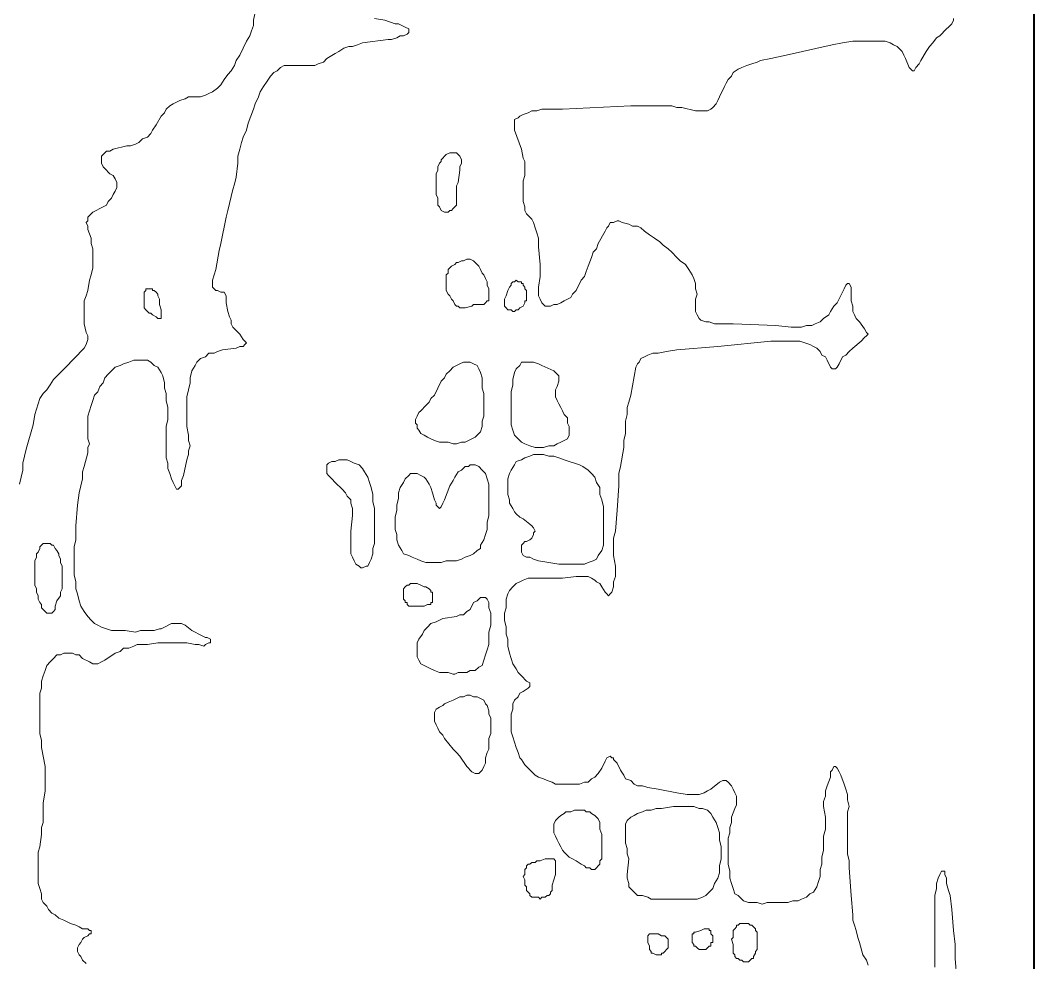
# Model space of a CAD drawing. Header units: millimetres. Extents: x -7 to 33, y -121 to 7.
# Drawn here: x 11.54 to 33.04, y -90.45 to -70.47 of the extents above; entities that cross this region are included whole.
import ezdxf

# ---------------------------------------------------------------- set-up
doc = ezdxf.new("R2010")
doc.units = ezdxf.units.MM
doc.header["$MEASUREMENT"] = 0
doc.layers.add('Layer 1', color=7, linetype='Continuous', lineweight=0)

msp = doc.modelspace()

# ---------------------------------------------------------------- linework, layer by layer
at = {"layer": 'Layer 1', "color": 240, "lineweight": 40, "true_color": 0xed1c24}
msp.add_lwpolyline([(33.043, 7.37), (33.043, -121.13), (-7.257, -121.13), (-7.257, 7.37)], dxfattribs=at)
at = {"layer": 'Layer 1', "color": 250, "lineweight": 9, "true_color": 0x231f20}
for points in [[(11.524, -80.305), (11.596, -80.009), (11.596, -79.861), (11.633, -79.713), (11.669, -79.565), (11.814, -79.048), (11.85, -78.826), (11.886, -78.715), (11.922, -78.604), (11.959, -78.493), (12.031, -78.382), (12.104, -78.308), (12.176, -78.197), (12.248, -78.086), (12.43, -77.901), (12.756, -77.569), (12.828, -77.495), (12.901, -77.421), (12.937, -77.347), (12.973, -77.236), (12.973, -77.162), (12.937, -77.088), (12.901, -76.903), (12.901, -76.792), (12.901, -76.681), (12.901, -76.57), (12.901, -76.422), (12.937, -76.312), (12.973, -76.201), (13.009, -75.979), (13.045, -75.868), (13.082, -75.72), (13.082, -75.609), (13.082, -75.535), (13.082, -75.424), (13.082, -75.313), (13.045, -75.202), (13.045, -75.091), (12.973, -74.906), (12.973, -74.833), (12.937, -74.759), (12.973, -74.722), (12.973, -74.648), (13.009, -74.611), (13.082, -74.537), (13.299, -74.426), (13.371, -74.389), (13.408, -74.315), (13.48, -74.241), (13.516, -74.167), (13.553, -74.093), (13.589, -74.019), (13.589, -73.982), (13.589, -73.908), (13.553, -73.834), (13.516, -73.76), (13.444, -73.723), (13.335, -73.612), (13.299, -73.575), (13.263, -73.501), (13.263, -73.464), (13.263, -73.39), (13.263, -73.354), (13.335, -73.28), (13.371, -73.243), (13.444, -73.243), (13.516, -73.206), (13.806, -73.132), (13.879, -73.132), (13.987, -73.095), (14.06, -73.058), (14.132, -72.984), (14.241, -72.947), (14.313, -72.873), (14.35, -72.799), (14.422, -72.688), (14.531, -72.503), (14.603, -72.429), (14.639, -72.355), (14.712, -72.281), (14.784, -72.244), (14.857, -72.207), (14.929, -72.17), (15.038, -72.133), (15.11, -72.096), (15.219, -72.096), (15.364, -72.096), (15.473, -72.059), (15.545, -72.022), (15.617, -71.985), (15.726, -71.911), (15.799, -71.838), (15.871, -71.727), (15.944, -71.616), (16.016, -71.542), (16.088, -71.431), (16.125, -71.32), (16.197, -71.209), (16.342, -70.913), (16.414, -70.802), (16.451, -70.691), (16.487, -70.58), (16.487, -70.469), (16.559, -70.137)], [(12.937, -90.473), (12.864, -90.399), (12.828, -90.325), (12.792, -90.288), (12.756, -90.214), (12.756, -90.14), (12.792, -90.066), (12.828, -90.029), (12.864, -89.955), (12.901, -89.918), (12.973, -89.881), (13.009, -89.845), (13.046, -89.845), (13.046, -89.808), (13.046, -89.771), (13.009, -89.771), (12.973, -89.734), (12.864, -89.734), (12.792, -89.697), (12.719, -89.66), (12.611, -89.623), (12.538, -89.586), (12.466, -89.549), (12.357, -89.512), (12.285, -89.438), (12.212, -89.401), (12.14, -89.327), (12.104, -89.253), (12.031, -89.179), (11.995, -89.105), (11.995, -88.994), (11.959, -88.883), (11.923, -88.772), (11.923, -88.661), (11.923, -88.513), (11.923, -88.365), (11.923, -88.255), (11.923, -88.107), (11.959, -87.996), (11.995, -87.737), (11.995, -87.589), (12.031, -87.478), (12.031, -87.071), (12.067, -86.813), (12.067, -86.665), (12.067, -86.554), (12.067, -86.406), (12.067, -86.295), (11.995, -85.888), (11.995, -85.74), (11.959, -85.592), (11.959, -85.481), (11.959, -85.334), (11.959, -85.186), (11.959, -85.038), (11.959, -84.89), (11.959, -84.742), (11.995, -84.631), (11.995, -84.483), (12.031, -84.372), (12.067, -84.261), (12.104, -84.15), (12.176, -84.076), (12.249, -84.002), (12.321, -83.928), (12.393, -83.928), (12.466, -83.891), (12.575, -83.891), (12.647, -83.891), (12.719, -83.928), (12.792, -83.928), (12.864, -84.002), (13.009, -84.076), (13.082, -84.113), (13.154, -84.113), (13.19, -84.113), (13.263, -84.076), (13.335, -84.039), (13.553, -83.891), (13.661, -83.855), (13.734, -83.781), (13.842, -83.781), (13.951, -83.744), (14.024, -83.707), (14.132, -83.707), (14.241, -83.707), (14.458, -83.67), (14.676, -83.67), (14.857, -83.67), (14.965, -83.67), (15.074, -83.67), (15.255, -83.707), (15.328, -83.707), (15.436, -83.744), (15.472, -83.707), (15.545, -83.67), (15.581, -83.67), (15.581, -83.633), (15.581, -83.596), (15.509, -83.559), (15.472, -83.559), (15.328, -83.485), (15.255, -83.448), (15.183, -83.411), (15.038, -83.3), (14.965, -83.263), (14.893, -83.263), (14.82, -83.263), (14.748, -83.263), (14.603, -83.337), (14.531, -83.374), (14.494, -83.374), (14.386, -83.411), (14.277, -83.411), (14.169, -83.411), (14.096, -83.411), (13.987, -83.448), (13.77, -83.411), (13.661, -83.411), (13.553, -83.411), (13.48, -83.411), (13.372, -83.374), (13.263, -83.337), (13.19, -83.3), (13.118, -83.263), (13.046, -83.189), (12.973, -83.115), (12.901, -83.004), (12.828, -82.893), (12.792, -82.782), (12.756, -82.634), (12.719, -82.523), (12.719, -82.375), (12.683, -82.228), (12.683, -82.08), (12.683, -81.932), (12.683, -81.784), (12.683, -81.636), (12.719, -81.488), (12.719, -81.192), (12.756, -80.749), (12.792, -80.49), (12.828, -80.342), (12.864, -80.194), (12.864, -80.046), (12.901, -79.935), (12.973, -79.639), (12.973, -79.528), (13.009, -79.454), (12.973, -79.344), (12.973, -79.122), (12.973, -79.011), (12.973, -78.863), (13.009, -78.752), (13.046, -78.641), (13.082, -78.53), (13.118, -78.419), (13.19, -78.345), (13.227, -78.234), (13.299, -78.16), (13.335, -78.049), (13.408, -77.975), (13.48, -77.901), (13.553, -77.828), (13.661, -77.791), (13.734, -77.754), (13.842, -77.717), (13.951, -77.68), (14.024, -77.68), (14.132, -77.68), (14.241, -77.68), (14.313, -77.717), (14.386, -77.791), (14.458, -77.828), (14.531, -77.938), (14.567, -78.012), (14.603, -78.16), (14.603, -78.271), (14.639, -78.382), (14.639, -78.53), (14.676, -78.678), (14.676, -78.826), (14.676, -78.937), (14.639, -79.085), (14.639, -79.344), (14.639, -79.491), (14.639, -79.602), (14.639, -79.75), (14.676, -79.861), (14.676, -79.972), (14.712, -80.083), (14.748, -80.194), (14.784, -80.268), (14.82, -80.342), (14.857, -80.416), (14.893, -80.416), (14.929, -80.379), (14.965, -80.342), (14.965, -80.231), (15.002, -80.12), (15.074, -79.787), (15.11, -79.676), (15.11, -79.602), (15.146, -79.491), (15.11, -79.38), (15.11, -79.27), (15.074, -79.085), (15.074, -78.974), (15.074, -78.863), (15.074, -78.715), (15.074, -78.567), (15.074, -78.456), (15.11, -78.308), (15.146, -78.16), (15.146, -78.049), (15.183, -77.901), (15.255, -77.791), (15.291, -77.717), (15.364, -77.643), (15.472, -77.606), (15.545, -77.532), (15.654, -77.532), (15.726, -77.495), (15.835, -77.458), (16.125, -77.421), (16.197, -77.384), (16.269, -77.384), (16.306, -77.347), (16.342, -77.31), (16.306, -77.273), (16.269, -77.236), (16.197, -77.125), (16.125, -77.051), (16.052, -76.977), (16.016, -76.903), (16.016, -76.829), (15.98, -76.755), (15.943, -76.644), (15.907, -76.459), (15.907, -76.348), (15.907, -76.312), (15.871, -76.238), (15.835, -76.238), (15.799, -76.238), (15.726, -76.201), (15.69, -76.201), (15.654, -76.164), (15.617, -76.127), (15.617, -76.053), (15.617, -75.979), (15.654, -75.868), (15.69, -75.757), (15.762, -75.35), (15.799, -75.202), (15.907, -74.648), (15.943, -74.5), (15.98, -74.352), (16.052, -74.056), (16.088, -73.945), (16.125, -73.797), (16.161, -73.501), (16.161, -73.354), (16.197, -73.206), (16.233, -73.058), (16.269, -72.947), (16.342, -72.799), (16.378, -72.651), (16.487, -72.355), (16.523, -72.244), (16.595, -72.096), (16.632, -71.985), (16.704, -71.874), (16.777, -71.764), (16.849, -71.653), (16.922, -71.579), (16.994, -71.542), (17.066, -71.468), (17.139, -71.431), (17.211, -71.431), (17.32, -71.431), (17.429, -71.431), (17.61, -71.431), (17.682, -71.431), (17.791, -71.431), (17.863, -71.394), (17.972, -71.357), (18.045, -71.283), (18.226, -71.172), (18.298, -71.135), (18.407, -71.061), (18.515, -71.024), (18.588, -71.024), (18.697, -70.987), (18.805, -70.95), (19.349, -70.876), (19.421, -70.876), (19.53, -70.839), (19.602, -70.802), (19.675, -70.802), (19.747, -70.765), (19.783, -70.728), (19.783, -70.691), (19.783, -70.654), (19.711, -70.617), (19.638, -70.58), (19.566, -70.543), (19.494, -70.543), (19.276, -70.469), (19.059, -70.432)], [(29.528, -90.51), (29.492, -90.399), (29.419, -90.288), (29.347, -90.029), (29.311, -89.918), (29.275, -89.771), (29.238, -89.66), (29.202, -89.549), (29.202, -89.438), (29.166, -89.031), (29.129, -88.439), (29.129, -88.292), (29.093, -88.144), (29.093, -87.996), (29.093, -87.848), (29.093, -87.7), (29.093, -87.552), (29.093, -87.256), (29.129, -87.145), (29.093, -86.997), (29.093, -86.886), (29.057, -86.776), (29.021, -86.665), (28.948, -86.48), (28.912, -86.406), (28.876, -86.332), (28.84, -86.295), (28.804, -86.295), (28.767, -86.369), (28.731, -86.406), (28.731, -86.517), (28.659, -86.702), (28.622, -86.813), (28.622, -86.923), (28.586, -87.034), (28.586, -87.145), (28.622, -87.367), (28.622, -87.515), (28.622, -87.626), (28.586, -87.774), (28.586, -87.922), (28.586, -88.07), (28.55, -88.218), (28.55, -88.365), (28.514, -88.476), (28.514, -88.624), (28.478, -88.735), (28.441, -88.846), (28.369, -88.957), (28.296, -88.994), (28.224, -89.068), (28.115, -89.105), (28.043, -89.142), (27.934, -89.142), (27.825, -89.179), (27.608, -89.179), (27.391, -89.179), (27.282, -89.216), (27.173, -89.179), (27.065, -89.179), (26.992, -89.179), (26.884, -89.142), (26.811, -89.068), (26.775, -89.031), (26.702, -88.994), (26.666, -88.883), (26.63, -88.772), (26.594, -88.661), (26.594, -88.513), (26.558, -88.365), (26.558, -88.255), (26.558, -88.107), (26.558, -87.959), (26.558, -87.811), (26.594, -87.7), (26.594, -87.589), (26.63, -87.478), (26.63, -87.367), (26.702, -87.182), (26.739, -87.108), (26.739, -87.034), (26.739, -86.923), (26.702, -86.849), (26.666, -86.776), (26.63, -86.702), (26.558, -86.628), (26.521, -86.591), (26.485, -86.591), (26.449, -86.591), (26.376, -86.628), (26.195, -86.776), (26.123, -86.813), (26.05, -86.849), (25.942, -86.886), (25.869, -86.886), (25.761, -86.886), (25.688, -86.886), (25.471, -86.849), (25.072, -86.776), (24.855, -86.739), (24.746, -86.702), (24.638, -86.702), (24.565, -86.665), (24.493, -86.591), (24.384, -86.554), (24.348, -86.48), (24.275, -86.369), (24.203, -86.221), (24.13, -86.147), (24.13, -86.11), (24.094, -86.11), (24.058, -86.073), (23.985, -86.11), (23.949, -86.184), (23.877, -86.332), (23.804, -86.443), (23.732, -86.517), (23.659, -86.554), (23.587, -86.628), (23.515, -86.628), (23.406, -86.665), (23.297, -86.665), (23.225, -86.665), (23.116, -86.665), (23.007, -86.665), (22.899, -86.665), (22.826, -86.628), (22.718, -86.591), (22.645, -86.554), (22.536, -86.517), (22.464, -86.48), (22.392, -86.406), (22.319, -86.332), (22.247, -86.258), (22.174, -86.147), (22.138, -86.11), (22.102, -85.999), (22.066, -85.888), (22.029, -85.777), (21.993, -85.666), (21.957, -85.555), (21.957, -85.407), (21.957, -85.297), (21.957, -85.186), (21.993, -85.075), (21.993, -84.964), (22.029, -84.89), (22.102, -84.816), (22.138, -84.742), (22.21, -84.705), (22.319, -84.631), (22.355, -84.594), (22.355, -84.557), (22.355, -84.52), (22.283, -84.483), (22.174, -84.372), (22.102, -84.298), (22.066, -84.224), (21.993, -84.113), (21.957, -84.002), (21.921, -83.891), (21.884, -83.744), (21.884, -83.596), (21.848, -83.485), (21.848, -83.337), (21.812, -83.189), (21.812, -83.041), (21.848, -82.93), (21.848, -82.819), (21.848, -82.745), (21.884, -82.634), (21.921, -82.56), (21.993, -82.486), (22.066, -82.412), (22.138, -82.375), (22.21, -82.339), (22.319, -82.302), (22.428, -82.302), (22.5, -82.302), (22.826, -82.302), (22.935, -82.302), (23.044, -82.302), (23.333, -82.265), (23.406, -82.265), (23.515, -82.265), (23.587, -82.265), (23.659, -82.302), (23.732, -82.339), (23.768, -82.375), (23.841, -82.412), (23.877, -82.486), (23.949, -82.597), (23.985, -82.634), (24.022, -82.671), (24.058, -82.634), (24.094, -82.597), (24.13, -82.486), (24.13, -82.375), (24.167, -82.265), (24.167, -82.154), (24.167, -82.043), (24.13, -81.821), (24.13, -81.71), (24.13, -81.599), (24.13, -81.451), (24.167, -81.303), (24.203, -80.859), (24.239, -80.342), (24.239, -80.194), (24.239, -80.083), (24.275, -79.935), (24.348, -79.528), (24.348, -79.38), (24.384, -79.233), (24.384, -78.974), (24.42, -78.826), (24.42, -78.678), (24.456, -78.567), (24.493, -78.419), (24.601, -77.828), (24.638, -77.754), (24.674, -77.717), (24.71, -77.643), (24.782, -77.606), (24.855, -77.569), (24.964, -77.532), (25.072, -77.532), (25.253, -77.495), (25.471, -77.458), (26.34, -77.384), (27.463, -77.273), (27.681, -77.273), (27.789, -77.273), (27.898, -77.273), (28.007, -77.273), (28.079, -77.273), (28.188, -77.31), (28.296, -77.347), (28.369, -77.384), (28.441, -77.421), (28.514, -77.495), (28.55, -77.569), (28.622, -77.606), (28.659, -77.68), (28.731, -77.828), (28.767, -77.864), (28.804, -77.864), (28.84, -77.864), (28.876, -77.828), (28.912, -77.754), (28.985, -77.606), (29.057, -77.569), (29.129, -77.495), (29.202, -77.421), (29.383, -77.273), (29.455, -77.199), (29.492, -77.162), (29.528, -77.125), (29.492, -77.088), (29.455, -77.014), (29.347, -76.866), (29.275, -76.792), (29.238, -76.718), (29.202, -76.644), (29.202, -76.533), (29.166, -76.422), (29.166, -76.127), (29.129, -76.053), (29.093, -76.053), (29.057, -76.09), (29.021, -76.164), (28.876, -76.459), (28.804, -76.533), (28.731, -76.644), (28.695, -76.718), (28.586, -76.792), (28.514, -76.866), (28.405, -76.903), (28.333, -76.94), (28.224, -76.94), (28.115, -76.977), (28.007, -76.977), (27.898, -76.977), (27.572, -76.94), (26.666, -76.903), (26.449, -76.903), (26.34, -76.903), (26.268, -76.903), (26.159, -76.866), (26.087, -76.866), (25.978, -76.829), (25.942, -76.792), (25.905, -76.718), (25.869, -76.644), (25.869, -76.57), (25.869, -76.385), (25.905, -76.275), (25.869, -76.164), (25.869, -76.053), (25.833, -75.942), (25.797, -75.868), (25.724, -75.757), (25.652, -75.646), (25.543, -75.572), (25.471, -75.498), (25.362, -75.387), (25.29, -75.313), (25.181, -75.239), (25.109, -75.165), (25, -75.091), (24.891, -75.017), (24.782, -74.943), (24.71, -74.869), (24.638, -74.833), (24.529, -74.833), (24.456, -74.796), (24.312, -74.759), (24.239, -74.722), (24.203, -74.722), (24.13, -74.759), (24.058, -74.759), (24.022, -74.833), (23.985, -74.869), (23.949, -74.943), (23.804, -75.202), (23.768, -75.313), (23.696, -75.387), (23.659, -75.498), (23.587, -75.683), (23.551, -75.794), (23.515, -75.905), (23.442, -75.979), (23.333, -76.201), (23.261, -76.275), (23.225, -76.348), (23.152, -76.385), (23.08, -76.422), (23.007, -76.459), (22.935, -76.496), (22.862, -76.496), (22.79, -76.533), (22.681, -76.533), (22.645, -76.496), (22.609, -76.459), (22.573, -76.385), (22.536, -76.312), (22.536, -76.238), (22.536, -76.127), (22.573, -75.905), (22.573, -75.757), (22.573, -75.646), (22.536, -75.276), (22.536, -75.165), (22.536, -75.091), (22.5, -74.98), (22.464, -74.869), (22.428, -74.759), (22.392, -74.685), (22.283, -74.574), (22.247, -74.5), (22.247, -74.426), (22.21, -74.315), (22.21, -74.241), (22.21, -74.13), (22.21, -74.056), (22.21, -73.945), (22.21, -73.871), (22.247, -73.76), (22.247, -73.649), (22.247, -73.575), (22.247, -73.464), (22.21, -73.39), (22.174, -73.206), (22.029, -72.799), (22.029, -72.725), (22.029, -72.688), (22.029, -72.614), (22.029, -72.577), (22.102, -72.54), (22.138, -72.503), (22.21, -72.466), (22.319, -72.429), (22.392, -72.392), (22.5, -72.392), (22.609, -72.355), (22.718, -72.355), (23.044, -72.355), (24.493, -72.281), (24.819, -72.281), (25.036, -72.281), (25.253, -72.281), (25.362, -72.281), (25.471, -72.318), (25.579, -72.318), (25.869, -72.392), (25.942, -72.392), (26.014, -72.392), (26.123, -72.392), (26.195, -72.355), (26.232, -72.318), (26.304, -72.244), (26.34, -72.17), (26.376, -72.096), (26.485, -71.874), (26.521, -71.801), (26.558, -71.727), (26.63, -71.653), (26.666, -71.579), (26.775, -71.505), (26.847, -71.468), (26.956, -71.431), (27.065, -71.394), (27.173, -71.357), (27.246, -71.32), (27.463, -71.283), (27.789, -71.209), (28.767, -70.987), (28.985, -70.95), (29.202, -70.913), (29.311, -70.913), (29.419, -70.913), (29.492, -70.913), (29.6, -70.913), (29.709, -70.913), (29.818, -70.913), (29.89, -70.913), (29.999, -70.95), (30.071, -70.987), (30.144, -71.024), (30.216, -71.098), (30.252, -71.135), (30.289, -71.209), (30.325, -71.283), (30.397, -71.468), (30.434, -71.505), (30.47, -71.542), (30.506, -71.542), (30.542, -71.468), (30.615, -71.394), (30.651, -71.32), (30.76, -71.135), (30.832, -71.024), (30.905, -70.95), (30.977, -70.839), (31.049, -70.802), (31.194, -70.654), (31.231, -70.617), (31.303, -70.543), (31.339, -70.469), (31.339, -70.432)], [(20.544, -74.537), (20.472, -74.5), (20.435, -74.426), (20.399, -74.389), (20.399, -74.315), (20.399, -74.241), (20.363, -74.167), (20.363, -74.093), (20.363, -73.945), (20.363, -73.871), (20.363, -73.797), (20.363, -73.723), (20.399, -73.649), (20.399, -73.575), (20.435, -73.501), (20.472, -73.464), (20.472, -73.427), (20.508, -73.39), (20.544, -73.353), (20.58, -73.317), (20.653, -73.28), (20.689, -73.28), (20.725, -73.28), (20.761, -73.28), (20.798, -73.28), (20.834, -73.317), (20.87, -73.353), (20.906, -73.427), (20.906, -73.464), (20.906, -73.501), (20.87, -73.575), (20.87, -73.649), (20.834, -73.908), (20.798, -73.982), (20.798, -74.056), (20.798, -74.093), (20.798, -74.167), (20.798, -74.278), (20.798, -74.315), (20.798, -74.352), (20.798, -74.389), (20.761, -74.426), (20.725, -74.463), (20.689, -74.5), (20.653, -74.5), (20.617, -74.537), (20.58, -74.537), (20.544, -74.537)], [(20.906, -76.57), (20.87, -76.57), (20.834, -76.533), (20.798, -76.533), (20.761, -76.496), (20.725, -76.422), (20.689, -76.385), (20.653, -76.312), (20.617, -76.275), (20.58, -76.201), (20.58, -76.127), (20.58, -76.053), (20.58, -75.979), (20.58, -75.942), (20.58, -75.868), (20.617, -75.831), (20.617, -75.757), (20.653, -75.72), (20.689, -75.683), (20.761, -75.646), (20.798, -75.609), (20.834, -75.609), (20.906, -75.572), (20.943, -75.572), (21.015, -75.535), (21.051, -75.535), (21.088, -75.535), (21.16, -75.572), (21.196, -75.609), (21.232, -75.646), (21.269, -75.683), (21.305, -75.757), (21.341, -75.831), (21.377, -75.868), (21.414, -75.942), (21.45, -76.016), (21.45, -76.09), (21.486, -76.164), (21.486, -76.238), (21.486, -76.275), (21.486, -76.348), (21.486, -76.385), (21.486, -76.422), (21.45, -76.422), (21.414, -76.459), (21.377, -76.496), (21.341, -76.496), (21.305, -76.496), (21.16, -76.496), (21.124, -76.533), (20.979, -76.57), (20.943, -76.57), (20.906, -76.57)], [(21.993, -76.644), (21.957, -76.607), (21.921, -76.607), (21.884, -76.607), (21.848, -76.57), (21.812, -76.533), (21.812, -76.496), (21.812, -76.459), (21.812, -76.422), (21.812, -76.385), (21.848, -76.312), (21.884, -76.201), (21.921, -76.127), (21.957, -76.09), (21.957, -76.053), (21.993, -76.016), (22.029, -76.016), (22.066, -75.979), (22.102, -76.016), (22.138, -76.016), (22.174, -76.016), (22.174, -76.053), (22.21, -76.053), (22.21, -76.09), (22.247, -76.127), (22.247, -76.164), (22.283, -76.201), (22.283, -76.238), (22.283, -76.275), (22.283, -76.312), (22.283, -76.348), (22.283, -76.385), (22.283, -76.422), (22.247, -76.422), (22.247, -76.459), (22.21, -76.533), (22.138, -76.57), (22.102, -76.607), (22.066, -76.607), (22.029, -76.644), (21.993, -76.644)], [(14.494, -76.792), (14.458, -76.792), (14.422, -76.755), (14.35, -76.718), (14.313, -76.681), (14.277, -76.681), (14.205, -76.607), (14.168, -76.57), (14.168, -76.533), (14.168, -76.496), (14.168, -76.459), (14.168, -76.422), (14.168, -76.349), (14.168, -76.275), (14.168, -76.238), (14.205, -76.201), (14.205, -76.164), (14.241, -76.164), (14.277, -76.164), (14.313, -76.164), (14.35, -76.164), (14.35, -76.201), (14.386, -76.201), (14.422, -76.238), (14.458, -76.275), (14.458, -76.312), (14.494, -76.385), (14.494, -76.496), (14.531, -76.607), (14.531, -76.681), (14.531, -76.718), (14.531, -76.755), (14.531, -76.792), (14.494, -76.792)], [(20.761, -79.454), (20.725, -79.454), (20.617, -79.417), (20.508, -79.417), (20.435, -79.417), (20.327, -79.38), (20.254, -79.344), (20.182, -79.307), (20.109, -79.27), (20.037, -79.233), (20.001, -79.159), (19.964, -79.122), (19.964, -79.048), (19.928, -79.011), (19.928, -78.937), (19.964, -78.863), (20.001, -78.789), (20.037, -78.752), (20.146, -78.641), (20.218, -78.567), (20.254, -78.493), (20.327, -78.419), (20.472, -78.123), (20.544, -78.049), (20.58, -77.975), (20.653, -77.901), (20.725, -77.828), (20.798, -77.791), (20.87, -77.754), (20.943, -77.717), (21.015, -77.717), (21.087, -77.717), (21.16, -77.754), (21.232, -77.791), (21.269, -77.864), (21.305, -77.938), (21.341, -78.049), (21.341, -78.16), (21.341, -78.271), (21.377, -78.382), (21.377, -78.493), (21.377, -78.641), (21.377, -78.752), (21.377, -78.863), (21.341, -78.974), (21.341, -79.085), (21.305, -79.196), (21.232, -79.27), (21.196, -79.307), (21.124, -79.344), (21.051, -79.38), (20.979, -79.417), (20.906, -79.417), (20.798, -79.454), (20.761, -79.454)], [(22.609, -79.528), (22.573, -79.528), (22.464, -79.528), (22.355, -79.491), (22.247, -79.454), (22.174, -79.417), (22.102, -79.343), (22.029, -79.27), (21.993, -79.159), (21.957, -79.048), (21.957, -78.9), (21.957, -78.789), (21.957, -78.641), (21.957, -78.493), (21.957, -78.345), (21.993, -78.197), (21.993, -78.086), (22.029, -77.938), (22.066, -77.864), (22.138, -77.791), (22.174, -77.717), (22.247, -77.717), (22.355, -77.717), (22.428, -77.717), (22.537, -77.754), (22.609, -77.791), (22.863, -77.901), (22.899, -77.938), (22.935, -77.975), (22.971, -78.012), (22.971, -78.049), (22.971, -78.123), (22.935, -78.234), (22.899, -78.308), (22.899, -78.382), (22.899, -78.456), (22.935, -78.53), (22.971, -78.604), (23.007, -78.678), (23.044, -78.752), (23.08, -78.826), (23.152, -78.9), (23.152, -79.011), (23.189, -79.085), (23.189, -79.196), (23.189, -79.27), (23.152, -79.343), (23.08, -79.38), (23.007, -79.417), (22.935, -79.454), (22.863, -79.491), (22.754, -79.491), (22.645, -79.528), (22.609, -79.528)], [(22.5, -79.676), (22.428, -79.676), (22.355, -79.713), (22.247, -79.75), (22.174, -79.787), (22.066, -79.824), (22.029, -79.898), (21.957, -80.009), (21.921, -80.083), (21.884, -80.194), (21.884, -80.305), (21.884, -80.416), (21.884, -80.527), (21.921, -80.638), (21.921, -80.712), (21.993, -80.823), (22.029, -80.896), (22.066, -80.933), (22.138, -81.007), (22.21, -81.044), (22.355, -81.155), (22.392, -81.192), (22.428, -81.229), (22.464, -81.303), (22.428, -81.34), (22.428, -81.377), (22.392, -81.451), (22.355, -81.488), (22.283, -81.525), (22.247, -81.525), (22.21, -81.562), (22.174, -81.599), (22.174, -81.673), (22.174, -81.71), (22.174, -81.747), (22.21, -81.821), (22.283, -81.858), (22.355, -81.858), (22.428, -81.895), (22.537, -81.932), (22.754, -81.969), (22.971, -82.006), (23.08, -82.006), (23.189, -82.006), (23.297, -82.006), (23.406, -82.006), (23.515, -82.006), (23.587, -81.969), (23.696, -81.932), (23.768, -81.895), (23.804, -81.821), (23.877, -81.71), (23.913, -81.599), (23.913, -81.488), (23.913, -81.377), (23.913, -81.229), (23.913, -81.081), (23.913, -80.933), (23.913, -80.786), (23.877, -80.638), (23.841, -80.527), (23.841, -80.379), (23.768, -80.268), (23.732, -80.157), (23.66, -80.083), (23.587, -80.009), (23.478, -79.935), (23.406, -79.898), (23.297, -79.861), (23.189, -79.824), (23.08, -79.787), (22.971, -79.75), (22.863, -79.713), (22.754, -79.713), (22.645, -79.676), (22.537, -79.676), (22.5, -79.676)], [(18.769, -82.08), (18.733, -82.043), (18.66, -82.006), (18.624, -81.932), (18.588, -81.858), (18.552, -81.784), (18.552, -81.673), (18.552, -81.525), (18.552, -81.414), (18.552, -81.303), (18.588, -80.97), (18.588, -80.896), (18.588, -80.823), (18.552, -80.712), (18.552, -80.638), (18.479, -80.564), (18.443, -80.49), (18.371, -80.416), (18.226, -80.268), (18.153, -80.194), (18.081, -80.12), (18.045, -80.083), (18.045, -80.009), (18.045, -79.972), (18.045, -79.898), (18.081, -79.861), (18.153, -79.824), (18.226, -79.824), (18.298, -79.787), (18.371, -79.787), (18.479, -79.787), (18.552, -79.824), (18.624, -79.861), (18.733, -79.898), (18.805, -79.972), (18.842, -80.046), (18.914, -80.157), (18.95, -80.268), (18.986, -80.379), (19.023, -80.527), (19.023, -80.675), (19.059, -80.823), (19.059, -80.97), (19.059, -81.155), (19.059, -81.303), (19.059, -81.414), (19.059, -81.562), (19.023, -81.673), (19.023, -81.784), (18.986, -81.895), (18.95, -81.969), (18.914, -82.043), (18.878, -82.043), (18.805, -82.08), (18.769, -82.08)], [(21.087, -79.898), (21.051, -79.935), (20.979, -79.935), (20.906, -80.009), (20.834, -80.046), (20.761, -80.157), (20.725, -80.231), (20.653, -80.342), (20.544, -80.638), (20.508, -80.712), (20.472, -80.786), (20.435, -80.823), (20.399, -80.786), (20.363, -80.749), (20.363, -80.712), (20.327, -80.638), (20.291, -80.49), (20.254, -80.379), (20.218, -80.305), (20.146, -80.194), (20.109, -80.157), (20.037, -80.12), (19.964, -80.083), (19.928, -80.083), (19.82, -80.083), (19.783, -80.12), (19.711, -80.194), (19.675, -80.268), (19.602, -80.379), (19.566, -80.49), (19.566, -80.601), (19.53, -80.749), (19.53, -80.859), (19.494, -81.007), (19.494, -81.155), (19.494, -81.266), (19.53, -81.377), (19.53, -81.488), (19.566, -81.599), (19.638, -81.71), (19.675, -81.784), (19.783, -81.821), (19.856, -81.858), (19.964, -81.895), (20.037, -81.932), (20.146, -81.969), (20.254, -81.969), (20.363, -81.969), (20.472, -81.969), (20.58, -81.932), (20.689, -81.932), (20.798, -81.932), (20.906, -81.895), (20.979, -81.858), (21.087, -81.821), (21.16, -81.784), (21.232, -81.71), (21.305, -81.673), (21.305, -81.599), (21.377, -81.488), (21.414, -81.377), (21.45, -81.266), (21.45, -81.118), (21.486, -80.97), (21.486, -80.823), (21.486, -80.712), (21.486, -80.564), (21.486, -80.416), (21.486, -80.305), (21.45, -80.194), (21.414, -80.083), (21.341, -80.009), (21.269, -79.935), (21.196, -79.898), (21.124, -79.898), (21.087, -79.898)], [(12.14, -83.041), (12.104, -83.041), (12.067, -83.004), (12.031, -82.967), (11.995, -82.93), (11.995, -82.856), (11.959, -82.819), (11.922, -82.745), (11.922, -82.671), (11.886, -82.597), (11.886, -82.523), (11.85, -82.449), (11.85, -82.375), (11.85, -82.302), (11.85, -82.228), (11.85, -82.154), (11.85, -82.08), (11.85, -82.006), (11.85, -81.932), (11.886, -81.858), (11.886, -81.784), (11.922, -81.747), (11.959, -81.673), (11.959, -81.636), (11.995, -81.599), (12.031, -81.562), (12.067, -81.562), (12.14, -81.562), (12.176, -81.562), (12.212, -81.599), (12.249, -81.599), (12.285, -81.673), (12.321, -81.71), (12.357, -81.784), (12.357, -81.821), (12.393, -81.895), (12.393, -81.969), (12.43, -82.043), (12.43, -82.154), (12.43, -82.228), (12.43, -82.302), (12.43, -82.375), (12.43, -82.449), (12.43, -82.523), (12.393, -82.597), (12.393, -82.671), (12.321, -82.782), (12.285, -82.893), (12.285, -82.967), (12.249, -83.004), (12.212, -83.041), (12.176, -83.041), (12.14, -83.041)], [(19.965, -82.893), (19.928, -82.893), (19.856, -82.893), (19.82, -82.893), (19.783, -82.893), (19.747, -82.856), (19.747, -82.819), (19.711, -82.819), (19.711, -82.782), (19.675, -82.745), (19.675, -82.708), (19.675, -82.671), (19.675, -82.634), (19.675, -82.597), (19.675, -82.56), (19.675, -82.523), (19.711, -82.486), (19.747, -82.449), (19.783, -82.449), (19.82, -82.412), (19.856, -82.412), (19.892, -82.412), (19.928, -82.412), (19.965, -82.412), (20.037, -82.449), (20.109, -82.486), (20.146, -82.486), (20.218, -82.523), (20.254, -82.56), (20.254, -82.597), (20.291, -82.597), (20.291, -82.634), (20.291, -82.671), (20.291, -82.708), (20.291, -82.745), (20.291, -82.782), (20.291, -82.819), (20.254, -82.819), (20.254, -82.856), (20.218, -82.856), (20.182, -82.856), (20.109, -82.893), (20.001, -82.893), (19.965, -82.893)], [(20.761, -84.335), (20.725, -84.335), (20.617, -84.298), (20.508, -84.298), (20.435, -84.298), (20.327, -84.261), (20.254, -84.224), (20.182, -84.187), (20.109, -84.15), (20.037, -84.113), (20.001, -84.039), (19.964, -83.965), (19.964, -83.892), (19.964, -83.781), (19.964, -83.67), (20.001, -83.596), (20.073, -83.485), (20.109, -83.411), (20.182, -83.337), (20.254, -83.263), (20.363, -83.226), (20.435, -83.189), (20.508, -83.152), (20.798, -83.115), (20.87, -83.078), (20.943, -83.078), (21.015, -83.004), (21.087, -82.967), (21.16, -82.819), (21.232, -82.782), (21.269, -82.745), (21.305, -82.708), (21.341, -82.708), (21.414, -82.708), (21.45, -82.745), (21.486, -82.819), (21.486, -82.93), (21.522, -83.041), (21.522, -83.152), (21.522, -83.3), (21.486, -83.448), (21.486, -83.559), (21.486, -83.707), (21.45, -83.818), (21.414, -83.928), (21.377, -84.039), (21.341, -84.15), (21.269, -84.187), (21.196, -84.261), (21.087, -84.261), (21.015, -84.298), (20.906, -84.298), (20.834, -84.298), (20.761, -84.335)], [(21.196, -86.443), (21.124, -86.406), (21.088, -86.369), (21.051, -86.332), (21.015, -86.295), (20.87, -86.073), (20.798, -85.999), (20.725, -85.925), (20.544, -85.703), (20.508, -85.629), (20.435, -85.555), (20.399, -85.481), (20.363, -85.407), (20.327, -85.334), (20.327, -85.26), (20.327, -85.223), (20.327, -85.149), (20.363, -85.075), (20.435, -85.038), (20.508, -85.001), (20.544, -84.964), (20.617, -84.927), (20.725, -84.89), (20.798, -84.853), (20.87, -84.816), (20.943, -84.816), (21.015, -84.779), (21.088, -84.779), (21.16, -84.816), (21.232, -84.816), (21.305, -84.853), (21.377, -84.89), (21.414, -84.964), (21.45, -85.001), (21.486, -85.112), (21.486, -85.186), (21.522, -85.26), (21.522, -85.371), (21.522, -85.481), (21.522, -85.592), (21.486, -85.703), (21.486, -85.814), (21.486, -85.925), (21.45, -85.999), (21.414, -86.11), (21.414, -86.221), (21.377, -86.295), (21.341, -86.369), (21.305, -86.406), (21.269, -86.443), (21.232, -86.443), (21.196, -86.443)], [(23.696, -88.476), (23.66, -88.476), (23.623, -88.439), (23.551, -88.439), (23.515, -88.403), (23.442, -88.366), (23.333, -88.292), (23.261, -88.255), (23.189, -88.218), (23.152, -88.181), (23.08, -88.107), (23.044, -88.07), (23.007, -87.996), (22.971, -87.922), (22.935, -87.848), (22.899, -87.774), (22.863, -87.7), (22.863, -87.626), (22.863, -87.552), (22.863, -87.515), (22.899, -87.441), (22.935, -87.404), (22.971, -87.367), (23.007, -87.33), (23.08, -87.293), (23.116, -87.256), (23.189, -87.256), (23.225, -87.256), (23.297, -87.219), (23.37, -87.219), (23.442, -87.219), (23.515, -87.219), (23.551, -87.256), (23.623, -87.256), (23.66, -87.293), (23.732, -87.33), (23.768, -87.367), (23.804, -87.404), (23.841, -87.478), (23.841, -87.552), (23.841, -87.626), (23.877, -87.737), (23.877, -87.811), (23.877, -87.922), (23.877, -87.996), (23.877, -88.07), (23.877, -88.181), (23.877, -88.255), (23.841, -88.292), (23.841, -88.366), (23.804, -88.403), (23.768, -88.439), (23.732, -88.476), (23.696, -88.476)], [(25.543, -87.145), (25.507, -87.145), (25.398, -87.145), (25.145, -87.182), (25.036, -87.182), (24.927, -87.219), (24.819, -87.219), (24.746, -87.256), (24.638, -87.293), (24.565, -87.33), (24.493, -87.367), (24.42, -87.441), (24.384, -87.515), (24.384, -87.626), (24.384, -87.7), (24.384, -87.811), (24.384, -87.922), (24.42, -88.033), (24.42, -88.144), (24.456, -88.255), (24.42, -88.587), (24.42, -88.661), (24.456, -88.772), (24.456, -88.846), (24.529, -88.92), (24.565, -88.957), (24.638, -89.031), (24.746, -89.031), (24.855, -89.068), (24.927, -89.105), (25.036, -89.105), (25.145, -89.105), (25.362, -89.105), (25.471, -89.105), (25.579, -89.105), (25.688, -89.105), (25.797, -89.105), (25.905, -89.105), (26.014, -89.068), (26.087, -89.031), (26.159, -88.957), (26.232, -88.883), (26.268, -88.772), (26.34, -88.661), (26.376, -88.55), (26.376, -88.402), (26.413, -88.255), (26.413, -88.144), (26.413, -87.996), (26.376, -87.848), (26.376, -87.7), (26.34, -87.589), (26.304, -87.478), (26.232, -87.367), (26.195, -87.293), (26.123, -87.219), (26.014, -87.182), (25.942, -87.182), (25.833, -87.145), (25.724, -87.145), (25.616, -87.145), (25.543, -87.145)], [(22.537, -89.068), (22.5, -89.068), (22.428, -89.068), (22.392, -89.068), (22.355, -89.031), (22.355, -88.994), (22.319, -88.957), (22.283, -88.92), (22.283, -88.846), (22.247, -88.809), (22.247, -88.735), (22.247, -88.698), (22.21, -88.624), (22.247, -88.587), (22.247, -88.513), (22.247, -88.476), (22.283, -88.439), (22.283, -88.403), (22.319, -88.366), (22.355, -88.366), (22.392, -88.329), (22.464, -88.329), (22.5, -88.292), (22.573, -88.292), (22.681, -88.255), (22.718, -88.255), (22.754, -88.255), (22.79, -88.255), (22.826, -88.255), (22.863, -88.255), (22.899, -88.292), (22.899, -88.329), (22.899, -88.366), (22.899, -88.403), (22.899, -88.476), (22.899, -88.587), (22.863, -88.698), (22.826, -88.809), (22.826, -88.883), (22.826, -88.92), (22.79, -88.957), (22.79, -88.994), (22.754, -89.031), (22.718, -89.031), (22.681, -89.068), (22.645, -89.068), (22.609, -89.068), (22.573, -89.105), (22.537, -89.068)], [(31.412, -90.806), (31.375, -90.362), (31.375, -90.066), (31.339, -89.771), (31.303, -89.327), (31.267, -89.031), (31.231, -88.92), (31.194, -88.772), (31.194, -88.661), (31.158, -88.587), (31.158, -88.513), (31.122, -88.513), (31.086, -88.513), (31.049, -88.587), (31.013, -88.661), (30.977, -88.772), (30.977, -88.883), (30.941, -89.031), (30.941, -89.179), (30.941, -89.327), (30.941, -89.475), (30.941, -90.103), (30.941, -90.251), (30.941, -90.399), (30.941, -90.547)], [(26.92, -90.436), (26.884, -90.436), (26.847, -90.399), (26.811, -90.399), (26.775, -90.362), (26.739, -90.362), (26.702, -90.325), (26.702, -90.288), (26.666, -90.251), (26.666, -90.214), (26.666, -90.177), (26.666, -90.103), (26.666, -90.066), (26.63, -89.955), (26.666, -89.918), (26.666, -89.845), (26.666, -89.808), (26.666, -89.771), (26.702, -89.734), (26.739, -89.697), (26.739, -89.66), (26.775, -89.66), (26.811, -89.623), (26.847, -89.623), (26.884, -89.623), (26.92, -89.623), (26.956, -89.623), (26.992, -89.623), (27.028, -89.66), (27.065, -89.66), (27.101, -89.697), (27.137, -89.734), (27.137, -89.771), (27.173, -89.808), (27.173, -89.845), (27.173, -89.882), (27.173, -89.918), (27.173, -89.992), (27.173, -90.066), (27.173, -90.177), (27.137, -90.214), (27.137, -90.251), (27.101, -90.325), (27.101, -90.362), (27.065, -90.362), (27.028, -90.399), (26.992, -90.436), (26.956, -90.436), (26.92, -90.436)], [(25.036, -90.288), (24.964, -90.251), (24.927, -90.251), (24.927, -90.214), (24.891, -90.177), (24.891, -90.14), (24.891, -90.103), (24.855, -90.029), (24.855, -89.955), (24.855, -89.919), (24.855, -89.882), (24.891, -89.845), (24.927, -89.845), (25, -89.845), (25.072, -89.845), (25.145, -89.882), (25.181, -89.882), (25.217, -89.882), (25.253, -89.919), (25.29, -89.955), (25.29, -89.992), (25.29, -90.029), (25.29, -90.066), (25.29, -90.103), (25.29, -90.14), (25.253, -90.177), (25.217, -90.214), (25.181, -90.251), (25.145, -90.251), (25.145, -90.288), (25.109, -90.288), (25.072, -90.288), (25.036, -90.288)], [(26.05, -90.177), (26.014, -90.177), (25.942, -90.177), (25.905, -90.14), (25.869, -90.103), (25.833, -90.103), (25.833, -90.066), (25.797, -90.029), (25.797, -89.992), (25.797, -89.955), (25.797, -89.918), (25.797, -89.882), (25.797, -89.845), (25.833, -89.845), (25.833, -89.808), (25.869, -89.808), (25.978, -89.771), (26.05, -89.734), (26.087, -89.734), (26.123, -89.734), (26.159, -89.734), (26.159, -89.771), (26.195, -89.771), (26.195, -89.808), (26.195, -89.845), (26.232, -89.882), (26.232, -89.918), (26.232, -89.955), (26.232, -89.992), (26.232, -90.029), (26.195, -90.029), (26.195, -90.066), (26.195, -90.103), (26.159, -90.103), (26.123, -90.14), (26.087, -90.177), (26.05, -90.177)]]:
    msp.add_lwpolyline(points, dxfattribs=at)

doc.saveas('drawing.dxf')
